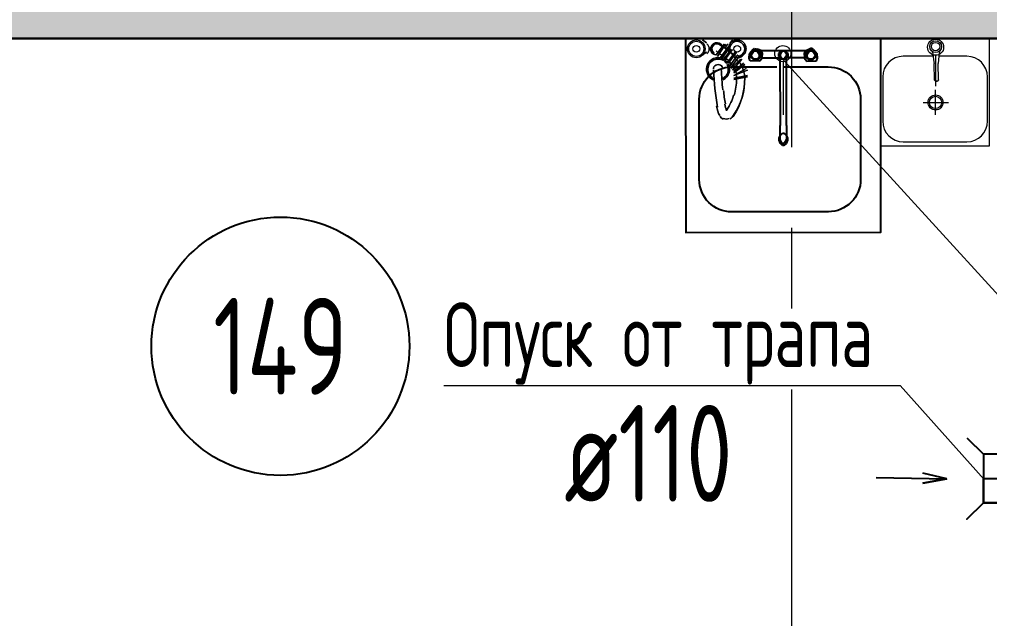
# Model space of a CAD drawing. Header units: millimetres. Extents: x -8689834 to 9419935, y -117443 to 166298.
# Drawn here: x -217628 to -214620, y 107653 to 109509 of the extents above; entities that cross this region are included whole.
import ezdxf
from ezdxf import colors
from ezdxf.entities.mleader import LeaderData, LeaderLine
from ezdxf.enums import TextEntityAlignment as Align
from ezdxf.math import Vec2, Vec3

# ---------------------------------------------------------------- set-up
doc = ezdxf.new("R2010")
doc.units = ezdxf.units.MM
doc.header["$MEASUREMENT"] = 0
doc.linetypes.add('CENTER', pattern=[2, 1.25, -0.25, 0.25, -0.25])
doc.layers.get('0').update_dxf_attribs({"color": 250, "lineweight": 9})
doc.layers.add('АР_Кровля дорожки', color=245, linetype='Continuous')
doc.layers.add('ТХ_ВК_трапы', color=5, linetype='Continuous')
for name, color, linetype, lineweight in [('АР_Маркер экспликации', 239, 'Continuous', 13), ('АР_Номер помещения', 1, 'Continuous', 25), ('АР_Оси', 195, 'Continuous', 9), ('АР_Отметки', 250, 'Continuous', 15), ('АР_Перегородки газоблок', 165, 'Continuous', 30), ('АР_Перегородки газоблок_Штрих', 165, 'Continuous', 5), ('АР_Помещения_площадь', 19, 'Continuous', 9), ('ВК_канализация', 32, 'Continuous', 15), ('ТХ_пищеблок', 30, 'Continuous', 20)]:
    doc.layers.add(name, color=color, linetype=linetype, lineweight=lineweight)
doc.styles.add('ISOCPEUR', font='isocpeur.ttf', dxfattribs={"width": 0.7})
doc.styles.get("Standard").update_dxf_attribs({"font": 'isocpeur.ttf', "width": 0.7})

# ---------------------------------------------------------------- blocks, each defined once
blk = doc.blocks.new('*U50')
at = {"layer": 'АР_Номер помещения', "color": 7}
blk.add_circle((3509.9, -2299.4), 400, dxfattribs=at)
at = {"layer": 'АР_Помещения_площадь', "color": 7}
blk.add_line((4051.7, -3948.3), (3629.4, -3948.3), dxfattribs=at)
at = {"color": 7, "style": 'ISOCPEUR', "width": 0.7, "flags": 1}
blk.add_attdef('КАТЕГОРИЯ', (-499.2, -2092.2), '', height=250, dxfattribs=at)
at = {"layer": 'АР_Номер помещения', "color": 7, "style": 'ISOCPEUR', "width": 0.7}
blk.add_attdef('НОМЕР_ПОМЕЩЕНИЯ', text='', height=300, dxfattribs=at).set_placement((3509.9, -2299.4), align=Align.MIDDLE_CENTER)
at = {"layer": 'АР_Помещения_площадь', "color": 7, "lineweight": 30, "width": 0.7, "flags": 104}
blk.add_attdef('ИМЯ_ПОМЕЩЕНИЯ', text='', height=100, dxfattribs=at).set_placement((157.6, 1217.1), align=Align.MIDDLE_CENTER)
at = {"layer": 'АР_Помещения_площадь', "color": 7, "style": 'ISOCPEUR', "width": 0.7}
blk.add_attdef('ПЛОЩАДЬ_ПОМЕЩЕНИЯ', text='', height=200, dxfattribs=at).set_placement((4056.6, -3701.8), align=Align.MIDDLE_RIGHT)
blk = doc.blocks.new('_DotSmall')
at = {"color": 0, "linetype": 'ByBlock', "const_width": 0.5}
blk.add_lwpolyline([(-0.0625, 0, 1), (0.0625, 0, 1)], format="xyb", close=True, dxfattribs=at)
blk = doc.blocks.new('Трапы с разуклонкой')
at = {"layer": 'ТХ_ВК_трапы'}
blk.add_lwpolyline([(364930.9, 183328), (364980.7, 183277.7), (364980.7, 183127.7), (364930.9, 183078), (364980.7, 183127.7), (365129.9, 183127.7), (365180.9, 183076.7), (365129.9, 183127.7), (365055.3, 183127.7), (365055.3, 183277.7), (364980.7, 183277.7), (365129.9, 183277.7), (365178.9, 183326.7), (365129.9, 183277.7), (365129.9, 183127.7), (365129.9, 183202.7), (364980.7, 183202.7)], dxfattribs=at)
blk.add_lwpolyline([(364930.9, 183328), (364980.7, 183277.7), (364980.7, 183127.7), (364930.9, 183078), (364980.7, 183127.7), (365129.9, 183127.7), (365180.9, 183076.7), (365129.9, 183127.7), (365055.3, 183127.7), (365055.3, 183277.7), (364980.7, 183277.7), (365129.9, 183277.7), (365178.9, 183326.7), (365129.9, 183277.7), (365129.9, 183127.7), (365129.9, 183202.7), (364980.7, 183202.7)], dxfattribs=at)
blk = doc.blocks.new('A$C985b353d')
at = {"layer": 'ТХ_ВК_трапы', "ltscale": 100}
for p, q in [((6.4, 408.7), (2.2, 189.2)), ((2.2, 189.2), (-11.2, 263.5)), ((-11.2, 263.5), (2.2, 189.2)), ((2.2, 189.2), (19.8, 264.3)), ((-407.4, 3.3), (-187.9, -0.9)), ((-187.9, -0.9), (-263, 16.7)), ((192.3, -0.9), (267.4, 16.7)), ((411.8, 3.3), (192.3, -0.9)), ((-187.9, -0.9), (-262.2, -14.3)), ((-262.2, -14.3), (-187.9, -0.9)), ((192.3, -0.9), (266.6, -14.3)), ((266.6, -14.3), (192.3, -0.9)), ((9.7, -190.8), (-3.8, -265.2)), ((-3.8, -265.2), (9.7, -190.8)), ((13.8, -410.3), (9.7, -190.8)), ((9.7, -190.8), (27.3, -265.9))]:
    blk.add_line(p, q, dxfattribs=at)
blk = doc.blocks.new('Подложка')
at = {"layer": 'АР_Перегородки газоблок_Штрих', "ltscale": 100}
h = blk.add_hatch(dxfattribs=at)
h.set_pattern_fill('AR-CONC', scale=30)
h.set_pattern_definition([(50, (0, 0), (215.17805, -18.82564), [22.5, -247.5]), (355, (0, 0), (-41.6254, 225.65764), [18, -198]), (100.45144, (17.93, -1.57), (173.55265, 206.832), [19.12206, -210.34263]), (46.1842, (0, 60), (320.1724, -49.65578), [33.75, -371.25]), (96.63564, (26.68, 55.86), (280.3986, 292.2356), [28.6831, -315.51413]), (351.18416, (0, 60), (280.3986, 292.2356), [27, -297]), (21, (30, 45), (179.07212, -120.78567), [22.5, -247.5]), (326, (30, 45), (72.9946, 217.54501), [18, -198]), (71.45144, (44.92, 34.93), (252.06671, 96.75935), [19.12206, -210.34263]), (37.5, (0, 0), (3.647957, 99.868156), [0, -195.6, 0, -201, 0, -198.75]), (7.5, (0, 0), (78.92086, 118.323514), [0, -114.6, 0, -191.1, 0, -75.75]), (327.5, (-66.9, 0), (160.14673, -6.766462), [0, -75, 0, -234, 0, -310.5]), (317.5, (-96.9, 0), (174.95585, 30.031495), [0, -97.5, 0, -155.4, 0, -220.5])])
h.paths.add_polyline_path([(-212033.92, 110768.73), (-212153.92, 110768.73), (-212153.92, 109570.58), (-217983.92, 109570.58), (-217983.92, 109450.58), (-212153.92, 109450.58), (-212153.92, 108165.99), (-212033.92, 108165.99)])
at = {"layer": 'АР_Оси', "color": 7, "linetype": 'CENTER', "ltscale": 1000}
blk.add_line((-215233.92, 134363.15), (-215233.92, 78630.8), dxfattribs=at)
at = {"layer": 'АР_Перегородки газоблок', "color": 7, "ltscale": 100}
blk.add_lwpolyline([(-217983.92, 109450.58), (-212153.92, 109450.58)], dxfattribs=at)
at = {"layer": 'ТХ_пищеблок', "color": 7}
for p, q in [((-214957.5, 109450.05), (-214957.5, 109118.05)), ((-214620.5, 109450.05), (-214957.5, 109450.05)), ((-214620.5, 109118.05), (-214620.5, 109450.05)), ((-214794.91, 109395.05), (-214887.5, 109395.05)), ((-214799.05, 109411.05), (-214797.52, 109407.74)), ((-214799.05, 109411.05), (-214797.52, 109407.74)), ((-214797.55, 109407.88), (-214796.09, 109402.01)), ((-214796.09, 109402.01), (-214794.74, 109394.07)), ((-214794.75, 109394.14), (-214793.45, 109383.82)), ((-214793.45, 109383.82), (-214792.24, 109372.47)), ((-214778.76, 109384.24), (-214779.32, 109372.83)), ((-214777.77, 109395.23), (-214778.76, 109384.24)), ((-214690.5, 109395.05), (-214777.79, 109395.05)), ((-214776.88, 109403.17), (-214777.78, 109395.16)), ((-214775.76, 109409.11), (-214776.88, 109403.17)), ((-214774.45, 109412.36), (-214775.78, 109408.97)), ((-214792.12, 109371.47), (-214792.24, 109372.46)), ((-214792.12, 109371.47), (-214792.24, 109372.46)), ((-214792.1, 109371.41), (-214792.12, 109371.47)), ((-214790.69, 109322.08), (-214792.12, 109371.47)), ((-214777.99, 109322.45), (-214779.32, 109372.83)), ((-214777.99, 109322.45), (-214779.32, 109372.83)), ((-214951.5, 109331.05), (-214951.5, 109194.05)), ((-214626.5, 109194.05), (-214626.5, 109331.05)), ((-214790.38, 109321.13), (-214790.69, 109322.08)), ((-214790.38, 109321.13), (-214790.69, 109322.08)), ((-214789.88, 109320.24), (-214790.38, 109321.13)), ((-214789.88, 109320.24), (-214790.38, 109321.13)), ((-214789.18, 109319.4), (-214789.88, 109320.24)), ((-214788.37, 109318.72), (-214789.18, 109319.4)), ((-214788.37, 109318.72), (-214789.18, 109319.4)), ((-214787.44, 109318.18), (-214788.37, 109318.72)), ((-214787.44, 109318.18), (-214788.37, 109318.72)), ((-214786.39, 109317.78), (-214787.44, 109318.18)), ((-214786.39, 109317.78), (-214787.44, 109318.18)), ((-214786.28, 109317.74), (-214786.83, 109318.06)), ((-214785.5, 109317.44), (-214786.28, 109317.74)), ((-214784.93, 109317.52), (-214786.01, 109317.74)), ((-214784.93, 109317.52), (-214786.01, 109317.74)), ((-214784.67, 109317.27), (-214785.5, 109317.44)), ((-214783.82, 109317.47), (-214784.93, 109317.52)), ((-214783.82, 109317.47), (-214784.93, 109317.52)), ((-214783.82, 109317.23), (-214784.67, 109317.27)), ((-214782.72, 109317.58), (-214783.82, 109317.47)), ((-214782.72, 109317.58), (-214783.82, 109317.47)), ((-214782.97, 109317.32), (-214783.82, 109317.23)), ((-214782.15, 109317.54), (-214782.97, 109317.32)), ((-214781.66, 109317.87), (-214782.72, 109317.58)), ((-214781.66, 109317.87), (-214782.72, 109317.58)), ((-214781.38, 109317.88), (-214782.15, 109317.54)), ((-214781.02, 109318.36), (-214782.04, 109317.9)), ((-214781.02, 109318.36), (-214782.04, 109317.9)), ((-214780.85, 109318.23), (-214781.38, 109317.88)), ((-214780.12, 109318.96), (-214781.02, 109318.36)), ((-214780.12, 109318.96), (-214781.02, 109318.36)), ((-214779.35, 109319.68), (-214780.12, 109318.96)), ((-214779.35, 109319.68), (-214780.12, 109318.96)), ((-214778.7, 109320.56), (-214779.35, 109319.68)), ((-214778.25, 109321.47), (-214778.7, 109320.56)), ((-214777.99, 109322.45), (-214778.25, 109321.47)), ((-214777.99, 109322.45), (-214778.25, 109321.47)), ((-214787.44, 109213.18), (-214787.52, 109291.49)), ((-214826.17, 109251.96), (-214747.85, 109252.04)), ((-214957.5, 109118.05), (-214620.5, 109118.05)), ((-214887.5, 109130.05), (-214690.5, 109130.05))]:
    blk.add_line(p, q, dxfattribs=at)
at = {"layer": 'ТХ_пищеблок', "color": 7, "linetype": 'ByBlock', "lineweight": -2, "ltscale": 100}
for p, q in [((-215350.05, 109413.53), (-215365.96, 109389.47)), ((-215350.05, 109413.53), (-215365.96, 109389.47)), ((-215354.06, 109415.51), (-215365.01, 109402.47)), ((-215354.06, 109415.51), (-215365.01, 109402.47)), ((-215354.06, 109415.51), (-215349.07, 109419.53)), ((-215354.06, 109415.51), (-215349.07, 109419.53)), ((-215354.06, 109415.51), (-215352.04, 109412.52)), ((-215354.06, 109415.51), (-215352.04, 109412.52)), ((-215352.04, 109412.52), (-215350.05, 109413.53)), ((-215352.04, 109412.52), (-215350.05, 109413.53)), ((-215343.05, 109414.55), (-215350.05, 109413.53)), ((-215343.05, 109414.55), (-215350.05, 109413.53)), ((-215349.07, 109419.53), (-215340.06, 109416.56)), ((-215349.07, 109419.53), (-215340.06, 109416.56)), ((-215343.05, 109414.55), (-215342.04, 109412.55)), ((-215343.05, 109414.55), (-215342.04, 109412.55)), ((-215329.04, 109412.6), (-215340.06, 109416.56)), ((-215329.04, 109412.6), (-215340.06, 109416.56)), ((-215190.9, 109412.72), (-215179.9, 109416.7)), ((-215190.9, 109412.72), (-215179.9, 109416.7)), ((-215170.89, 109419.69), (-215179.9, 109416.7)), ((-215170.89, 109419.69), (-215179.9, 109416.7)), ((-215176.9, 109414.7), (-215177.9, 109412.7)), ((-215176.9, 109414.7), (-215177.9, 109412.7)), ((-215176.9, 109414.7), (-215169.9, 109413.68)), ((-215176.9, 109414.7), (-215169.9, 109413.68)), ((-215165.9, 109415.68), (-215170.89, 109419.69)), ((-215165.9, 109415.68), (-215170.89, 109419.69)), ((-215169.9, 109413.68), (-215153.95, 109389.65)), ((-215167.9, 109412.68), (-215169.9, 109413.68)), ((-215169.9, 109413.68), (-215153.95, 109389.65)), ((-215167.9, 109412.68), (-215169.9, 109413.68)), ((-215165.9, 109415.68), (-215167.9, 109412.68)), ((-215165.9, 109415.68), (-215167.9, 109412.68)), ((-215165.9, 109415.68), (-215154.92, 109402.66)), ((-215165.9, 109415.68), (-215154.92, 109402.66)), ((-215365.96, 109389.47), (-215365.01, 109402.47)), ((-215362.93, 109380.48), (-215365.96, 109389.47)), ((-215362.93, 109380.48), (-215365.96, 109389.47)), ((-215361.01, 109403.49), (-215351.04, 109412.52)), ((-215361.01, 109403.49), (-215351.04, 109412.52)), ((-215361.01, 109403.49), (-215360.98, 109393.49)), ((-215361.01, 109403.49), (-215360.98, 109393.49)), ((-215350.94, 109383.52), (-215360.98, 109393.49)), ((-215350.94, 109383.52), (-215360.98, 109393.49)), ((-215351.04, 109412.52), (-215339.04, 109412.56)), ((-215351.04, 109412.52), (-215339.04, 109412.56)), ((-215338.94, 109383.56), (-215350.94, 109383.52)), ((-215338.94, 109383.56), (-215350.94, 109383.52)), ((-215327.97, 109392.6), (-215342.04, 109412.55)), ((-215342.04, 109412.55), (-215331.04, 109410.59)), ((-215327.97, 109392.6), (-215342.04, 109412.55)), ((-215342.04, 109412.55), (-215331.04, 109410.59)), ((-215339.04, 109412.56), (-215329.01, 109403.6)), ((-215339.04, 109412.56), (-215329.01, 109403.6)), ((-215328.98, 109393.6), (-215338.94, 109383.56)), ((-215328.98, 109393.6), (-215338.94, 109383.56)), ((-215324.96, 109389.62), (-215332.93, 109379.59)), ((-215324.96, 109389.62), (-215332.93, 109379.59)), ((-215331.04, 109410.59), (-215326, 109401.61)), ((-215331.04, 109410.59), (-215326, 109401.61)), ((-215329.04, 109412.6), (-215190.9, 109412.72)), ((-215329.04, 109412.6), (-215325.01, 109403.62)), ((-215329.04, 109412.6), (-215325.01, 109403.62)), ((-215329.01, 109403.6), (-215328.98, 109393.6)), ((-215329.01, 109403.6), (-215328.98, 109393.6)), ((-215326, 109401.61), (-215327.97, 109392.6)), ((-215326, 109401.61), (-215327.97, 109392.6)), ((-215327.97, 109392.6), (-215324.96, 109389.62)), ((-215327.97, 109392.6), (-215324.96, 109389.62)), ((-215325.01, 109403.62), (-215325.97, 109392.61)), ((-215325.01, 109403.62), (-215325.97, 109392.61)), ((-215324.96, 109389.62), (-215325.97, 109392.61)), ((-215324.96, 109389.62), (-215325.97, 109392.61)), ((-215325.07, 109389.94), (-215269.95, 109389.99)), ((-215274.92, 109403.88), (-215274.94, 109393.88)), ((-215274.92, 109403.88), (-215274.94, 109393.88)), ((-215274.94, 109393.88), (-215265.95, 109386.86)), ((-215274.94, 109393.88), (-215265.95, 109386.86)), ((-215265.91, 109410.86), (-215274.92, 109403.88)), ((-215265.91, 109410.86), (-215274.92, 109403.88)), ((-215271.92, 109404.87), (-215271.94, 109393.87)), ((-215271.92, 109404.87), (-215271.94, 109393.87)), ((-215271.94, 109393.87), (-215264.95, 109386.86)), ((-215271.94, 109393.87), (-215264.95, 109386.86)), ((-215264.9, 109411.86), (-215271.92, 109404.87)), ((-215264.9, 109411.86), (-215271.92, 109404.87)), ((-215269.95, 109389.99), (-215269.77, 109180.95)), ((-215262.9, 109411.86), (-215269.92, 109401.87)), ((-215262.9, 109411.86), (-215269.92, 109401.87)), ((-215269.92, 109401.87), (-215269.92, 109396.04)), ((-215269.92, 109396.04), (-215262.88, 109386.86)), ((-215265.95, 109386.86), (-215253.95, 109386.84)), ((-215265.95, 109386.86), (-215253.95, 109386.84)), ((-215253.91, 109410.84), (-215265.91, 109410.86)), ((-215253.91, 109410.84), (-215265.91, 109410.86)), ((-215254.9, 109411.84), (-215264.9, 109411.86)), ((-215254.9, 109411.84), (-215264.9, 109411.86)), ((-215249.92, 109401.83), (-215256.9, 109411.84)), ((-215249.92, 109401.83), (-215256.9, 109411.84)), ((-215249.86, 109396.05), (-215256.88, 109386.86)), ((-215254.95, 109386.84), (-215247.94, 109393.83)), ((-215254.95, 109386.84), (-215247.94, 109393.83)), ((-215247.92, 109404.83), (-215254.9, 109411.84)), ((-215247.92, 109404.83), (-215254.9, 109411.84)), ((-215253.95, 109386.84), (-215244.94, 109393.82)), ((-215253.95, 109386.84), (-215244.94, 109393.82)), ((-215244.92, 109403.82), (-215253.91, 109410.84)), ((-215244.92, 109403.82), (-215253.91, 109410.84)), ((-215194.84, 109390.05), (-215249.95, 109390)), ((-215249.77, 109180.97), (-215249.95, 109389.94)), ((-215249.87, 109401.89), (-215249.86, 109396.05)), ((-215247.94, 109393.83), (-215247.92, 109404.83)), ((-215247.94, 109393.83), (-215247.92, 109404.83)), ((-215244.94, 109393.82), (-215244.92, 109403.82)), ((-215244.94, 109393.82), (-215244.92, 109403.82)), ((-215194.95, 109389.73), (-215193.94, 109392.73)), ((-215194.95, 109389.73), (-215193.94, 109392.73)), ((-215191.94, 109392.72), (-215194.95, 109389.73)), ((-215191.94, 109392.72), (-215194.95, 109389.73)), ((-215194.95, 109389.73), (-215186.96, 109379.72)), ((-215194.95, 109389.73), (-215186.96, 109379.72)), ((-215190.9, 109412.72), (-215194.92, 109403.73)), ((-215190.9, 109412.72), (-215194.92, 109403.73)), ((-215194.92, 109403.73), (-215193.94, 109392.73)), ((-215194.92, 109403.73), (-215193.94, 109392.73)), ((-215188.91, 109410.72), (-215193.92, 109401.73)), ((-215188.91, 109410.72), (-215193.92, 109401.73)), ((-215193.92, 109401.73), (-215191.94, 109392.72)), ((-215193.92, 109401.73), (-215191.94, 109392.72)), ((-215191.94, 109392.72), (-215177.9, 109412.7)), ((-215191.94, 109392.72), (-215177.9, 109412.7)), ((-215190.92, 109403.72), (-215190.94, 109393.72)), ((-215190.92, 109403.72), (-215190.94, 109393.72)), ((-215190.94, 109393.72), (-215180.96, 109383.7)), ((-215190.94, 109393.72), (-215180.96, 109383.7)), ((-215180.9, 109412.7), (-215190.92, 109403.72)), ((-215180.9, 109412.7), (-215190.92, 109403.72)), ((-215177.9, 109412.7), (-215188.91, 109410.72)), ((-215177.9, 109412.7), (-215188.91, 109410.72)), ((-215180.96, 109383.7), (-215168.96, 109383.68)), ((-215180.96, 109383.7), (-215168.96, 109383.68)), ((-215168.9, 109412.68), (-215180.9, 109412.7)), ((-215168.9, 109412.68), (-215180.9, 109412.7)), ((-215168.96, 109383.68), (-215158.94, 109393.66)), ((-215168.96, 109383.68), (-215158.94, 109393.66)), ((-215158.92, 109403.66), (-215168.9, 109412.68)), ((-215158.92, 109403.66), (-215168.9, 109412.68)), ((-215158.92, 109403.66), (-215158.94, 109393.66)), ((-215158.92, 109403.66), (-215158.94, 109393.66)), ((-215156.96, 109380.66), (-215153.95, 109389.65)), ((-215156.96, 109380.66), (-215153.95, 109389.65)), ((-215153.95, 109389.65), (-215154.92, 109402.66)), ((-215332.93, 109379.59), (-215362.93, 109380.48)), ((-215332.93, 109379.59), (-215362.93, 109380.48)), ((-215186.96, 109379.72), (-215156.96, 109380.66)), ((-215186.96, 109379.72), (-215156.96, 109380.66)), ((-215269.73, 109136.95), (-215269.77, 109180.95)), ((-215249.77, 109180.97), (-215249.73, 109136.97)), ((-215272.73, 109140.95), (-215268.74, 109150.95)), ((-215268.74, 109150.95), (-215261.75, 109156.96)), ((-215261.75, 109156.96), (-215257.75, 109156.96)), ((-215257.75, 109156.96), (-215250.74, 109150.97)), ((-215250.74, 109150.97), (-215246.73, 109140.97)), ((-215272.73, 109134.95), (-215272.73, 109140.95)), ((-215268.72, 109124.95), (-215272.73, 109134.95)), ((-215262.72, 109124.95), (-215269.73, 109136.95)), ((-215261.72, 109118.96), (-215268.72, 109124.95)), ((-215256.72, 109124.96), (-215262.72, 109124.95)), ((-215257.72, 109118.96), (-215261.72, 109118.96)), ((-215250.72, 109124.97), (-215257.72, 109118.96)), ((-215249.73, 109136.97), (-215256.72, 109124.96)), ((-215246.73, 109134.97), (-215250.72, 109124.97)), ((-215246.73, 109140.97), (-215246.73, 109134.97))]:
    blk.add_line(p, q, dxfattribs=at)
blk.add_lwpolyline([(-214957.5, 109450.05), (-215562.5, 109449.52), (-215561.97, 108849.52), (-214956.97, 108850.05), (-214957.5, 109450.05)], dxfattribs=at)
at = {"layer": 'ТХ_пищеблок', "color": 7, "lineweight": 0}
for points in [[(-215497.77, 109437.13), (-215510.46, 109445.59)], [(-215425.84, 109437.13), (-215417.38, 109445.59)], [(-215442.77, 109432.9), (-215468.15, 109399.05)], [(-215463.92, 109394.82), (-215438.53, 109432.9)], [(-215430.07, 109424.43), (-215455.46, 109390.58)], [(-215451.23, 109386.35), (-215425.84, 109424.43)], [(-215421.61, 109415.97), (-215447, 109382.12)], [(-215442.77, 109382.12), (-215417.38, 109415.97)], [(-215497.77, 109407.51), (-215510.46, 109399.05)], [(-215459.69, 109403.28), (-215468.15, 109411.74), (-215459.69, 109403.28), (-215451.23, 109399.05)], [(-215438.53, 109390.58), (-215447, 109394.82)], [(-215430.07, 109382.12), (-215434.3, 109386.35), (-215438.53, 109386.35), (-215434.3, 109386.35)], [(-215408.92, 109407.51), (-215434.3, 109373.66)], [(-215430.07, 109373.66), (-215404.68, 109407.51)], [(-215400.45, 109399.05), (-215425.84, 109365.2)], [(-215421.61, 109360.97), (-215396.22, 109394.82)], [(-215391.99, 109386.35), (-215421.61, 109356.73)], [(-215417.38, 109352.5), (-215387.76, 109386.35)], [(-215421.61, 109373.66), (-215425.84, 109373.66), (-215425.84, 109377.89), (-215425.84, 109373.66)], [(-215408.92, 109352.5), (-215408.92, 109356.73), (-215413.15, 109360.97), (-215417.38, 109365.2), (-215417.38, 109369.43), (-215417.38, 109365.2), (-215413.15, 109360.97), (-215408.92, 109356.73)], [(-215383.53, 109373.66), (-215413.15, 109348.27)], [(-215413.15, 109344.04), (-215379.3, 109369.43)], [(-215413.15, 109335.58), (-215370.83, 109352.5), (-215413.15, 109335.58), (-215375.07, 109356.73)], [(-215370.83, 109335.58), (-215413.15, 109327.12)], [(-215413.15, 109322.89), (-215370.83, 109331.35)], [(-215404.68, 109339.81), (-215404.68, 109344.04), (-215408.92, 109348.27), (-215404.68, 109344.04)], [(-215404.68, 109331.35), (-215404.68, 109335.58)]]:
    blk.add_lwpolyline(points, close=True, dxfattribs=at)
for points in [[(-215403.72, 109390.61, 3.3495143), (-215428.23, 109408.18, -3.3495143)], [(-215497, 109402.8, 0.5029621), (-215497, 109433.37, -0.5029621)], [(-215449.15, 109426.89, 1.6395732), (-215468.68, 109399.22, -1.6395732)], [(-215448.24, 109424.85, 1.8791485), (-215466.45, 109399.06, -1.8791485)], [(-215447.1, 109420.08, 0.0399114), (-215447.65, 109423.05, -0.0399114)], [(-215430.85, 109433.37, 0.2326026), (-215438.53, 109418.43, -0.2326026)], [(-215426.27, 109409.93, 0.0068783), (-215433.97, 109415.66, -0.0068783)], [(-215400.01, 109394.96, 2.5734002), (-215425.39, 109413.5, -2.5734002)], [(-215455.83, 109390.08, 0.9218437), (-215473.44, 109320.6, -0.9218437)], [(-215444.94, 109381.5, 1.1087074), (-215472.82, 109324.84, -1.1087074)], [(-215442.59, 109385.02, 0.0714966), (-215451.95, 109389.21, -0.0714966)], [(-215423.94, 109408.87, 0.1115713), (-215417.91, 109400.59, -0.1115713)], [(-215415.84, 109401.62, 0.0068665), (-215423.27, 109407.59, -0.0068665)], [(-215408.64, 109389.02, 0.0200707), (-215415.8, 109396.09, -0.0200707)], [(-215414.81, 109398.3, 0.1211221), (-215404.25, 109394.88, -0.1211221)], [(-215399.52, 109378.05, 0.0210487), (-215406.11, 109386.22, -0.0210487)], [(-215447, 109354.62, 1.0000493), (-215476.61, 109354.62, -1.0000493)], [(-215452.21, 109354.62, 0.0085311), (-215447.36, 109291.01, -0.0085311)], [(-215446.97, 109326.56, 0.4137794), (-215433.73, 109369.41, -0.4137794)], [(-215445.76, 109322.43, 0.4231027), (-215430.12, 109371.6, -0.4231027)], [(-215435.46, 109372.31, 0.0758007), (-215441.92, 109379.35, -0.0758007)], [(-215432.38, 109375.29, 0.0712357), (-215439.37, 109382.73, -0.0712357)], [(-215389.34, 109366.55, 0.0304455), (-215394.93, 109375.99, -0.0304455)], [(-215382.77, 109349.89, 0.0388219), (-215387.64, 109363.06, -0.0388219)], [(-215475.75, 109352.1, 0.0301525), (-215463.94, 109237.7, -0.0301525)], [(-215412.24, 109274.04, 0.0734966), (-215404.68, 109324.81, -0.0734966)], [(-215379.46, 109330.5, 0.0437078), (-215381.8, 109346.18, -0.0437078)], [(-215444.98, 109289.35, 0.021688), (-215439.34, 109247.66, -0.021688)], [(-215434.69, 109229.48, 0.0865616), (-215413.75, 109275.06, -0.0865616)], [(-215466.63, 109239.99, 0.0767929), (-215456.86, 109211.28, -0.0767929)], [(-215441.15, 109246.77, 0.0486418), (-215435.39, 109225.77, -0.0486418)], [(-215456.15, 109209.95, 0.1284458), (-215446.49, 109199.96, -0.1284458)], [(-215445.82, 109202.67, 0.2632025), (-215427.08, 109202.63, -0.2632025)]]:
    blk.add_lwpolyline(points, format="xyb", close=True, dxfattribs=at)
for points in [[(-215456.65, 109430.81, -0.0163587), (-215437.03, 109417.86, 0.0163587), (-215458, 109430.53, 1.0001093), (-215474.07, 109405.65, -1.0001093), (-215456.65, 109430.81)], [(-215413.07, 109211.58, -0.0984024), (-215424.89, 109201.27, 0.0984024), (-215413.62, 109212.67, 0.1538852), (-215379.33, 109328.54, -0.1538852), (-215413.07, 109211.58)]]:
    blk.add_lwpolyline(points, format="xyb", dxfattribs=at)
for points in [[(-215438.53, 109432.9), (-215438.53, 109432.9)], [(-215438.53, 109432.9), (-215438.53, 109432.9)], [(-215430.07, 109424.43), (-215430.07, 109424.43)], [(-215430.07, 109424.43), (-215430.07, 109424.43)], [(-215417.38, 109415.97), (-215417.38, 109415.97)], [(-215417.38, 109415.97), (-215417.38, 109415.97)], [(-215463.92, 109399.05), (-215463.92, 109399.05)], [(-215463.92, 109399.05), (-215463.92, 109399.05)], [(-215455.46, 109390.58), (-215455.46, 109390.58)], [(-215455.46, 109390.58), (-215455.46, 109390.58)], [(-215408.92, 109407.51), (-215408.92, 109407.51)], [(-215408.92, 109407.51), (-215408.92, 109407.51)], [(-215396.22, 109399.05), (-215396.22, 109399.05)], [(-215396.22, 109399.05), (-215396.22, 109399.05)], [(-215387.76, 109386.35), (-215387.76, 109386.35)], [(-215387.76, 109386.35), (-215387.76, 109386.35)], [(-215442.77, 109382.12), (-215442.77, 109382.12)], [(-215442.77, 109382.12), (-215442.77, 109382.12)], [(-215434.3, 109373.66), (-215434.3, 109373.66)], [(-215434.3, 109373.66), (-215434.3, 109373.66)], [(-215425.84, 109365.2), (-215425.84, 109365.2)], [(-215425.84, 109365.2), (-215425.84, 109365.2)], [(-215417.38, 109356.73), (-215417.38, 109356.73)], [(-215417.38, 109356.73), (-215417.38, 109356.73)], [(-215379.3, 109373.66), (-215379.3, 109373.66)], [(-215379.3, 109373.66), (-215379.3, 109373.66)], [(-215413.15, 109344.04), (-215413.15, 109344.04)], [(-215413.15, 109344.04), (-215413.15, 109344.04)], [(-215413.15, 109335.58), (-215413.15, 109335.58)], [(-215413.15, 109335.58), (-215413.15, 109335.58)], [(-215413.15, 109327.12), (-215413.15, 109327.12)], [(-215413.15, 109327.12), (-215413.15, 109327.12)], [(-215375.07, 109352.5), (-215375.07, 109352.5)], [(-215375.07, 109352.5), (-215375.07, 109352.5)], [(-215370.83, 109331.35), (-215370.83, 109331.35)], [(-215370.83, 109331.35), (-215370.83, 109331.35)]]:
    blk.add_lwpolyline(points, dxfattribs=at)
at = {"layer": 'ТХ_пищеблок', "color": 7, "linetype": 'ByBlock', "lineweight": -2, "ltscale": 100}
blk.add_lwpolyline([(-215259.42, 109362.05), (-215120.22, 109362.18, -0.4142136), (-215020.14, 109262.26), (-215019.92, 109013.45, -0.4142136), (-215119.83, 108913.36), (-215420.08, 108913.09, -0.4142136), (-215520.17, 109013.01), (-215520.39, 109261.82, -0.4142136), (-215420.48, 109361.91), (-215279.42, 109362.04)], format="xyb", dxfattribs=at)
at = {"layer": 'ТХ_пищеблок', "color": 7, "lineweight": 0}
for centre, radius in [((-215529.5, 109418.09), 27.5), ((-215529.5, 109418.09), 27.5), ((-215529.51, 109418.09), 23.27), ((-215529.51, 109418.09), 23.27), ((-215529.5, 109418.08), 10.58), ((-215529.5, 109418.08), 10.58), ((-215402.57, 109418.08), 10.58), ((-215402.57, 109418.08), 10.58)]:
    blk.add_circle(centre, radius, dxfattribs=at)
at = {"layer": 'ТХ_пищеблок', "color": 7}
for radius in [18.25, 13]:
    blk.add_circle((-214787.5, 109425.05), radius, dxfattribs=at)
at = {"layer": 'ТХ_пищеблок', "color": 7, "linetype": 'ByBlock', "lineweight": -2, "ltscale": 100}
for centre in [(-215346, 109399.04), (-215346, 109399.04), (-215173.93, 109399.19), (-215173.93, 109399.19)]:
    blk.add_circle(centre, 13, dxfattribs=at)
at = {"layer": 'ТХ_пищеблок', "color": 7}
for centre, start, end in [((-214887.5, 109331.05), 90, 180), ((-214690.5, 109331.05), 0, 90), ((-214887.5, 109194.05), 180, 270), ((-214690.5, 109194.05), 270, 0)]:
    blk.add_arc(centre, 64, start, end, dxfattribs=at)
for major_axis in [(-16.45, 16.45), (-13.47, 13.47)]:
    blk.add_ellipse((-214787.48, 109252), major_axis=major_axis, ratio=1, start_param=4.712389, end_param=10.9955743, dxfattribs=at)
at = {"layer": 'АР_Маркер экспликации', "color": 7}
ref = blk.add_blockref('*U50', (-220328.86, 110796.09), dxfattribs=at)
ref.add_attrib('НОМЕР_ПОМЕЩЕНИЯ', '149', dxfattribs={"layer": 'АР_Номер помещения', "color": 7, "height": 300, "style": 'ISOCPEUR', "width": 0.7}).set_placement((-216818.92, 108496.64), align=Align.MIDDLE_CENTER)
ref.add_attrib('ПЛОЩАДЬ_ПОМЕЩЕНИЯ', '15.16', dxfattribs={"layer": 'АР_Помещения_площадь', "color": 7, "height": 200, "style": 'ISOCPEUR', "width": 0.7}).set_placement((-216272.24, 107094.32), align=Align.MIDDLE_RIGHT)
at = {"layer": 'АР_Отметки', "color": 7}
ml = blk.add_multileader_mtext('Standard', dxfattribs=at)
ml.set_content('{\\W0.8;-2,730}', color=7, style='ISOCPEUR')
ml.set_leader_properties(color=256, linetype='Continuous', lineweight=-1)
ml.set_arrow_properties(name='DOTSMALL')
ml.build(insert=Vec2(0, 0))
ml.multileader.update_dxf_attribs({"has_text_frame": 1, "text_left_attachment_type": 4, "text_right_attachment_type": 4, "dogleg_length": 100, "arrow_head_size": 180})
ctx = ml.context
ctx.base_point, ctx.char_height, ctx.arrow_head_size, ctx.landing_gap_size, ctx.plane_origin = Vec3(-314791.32, 121809.02, 0), 250, 180, 50, Vec3(-319449.83, 117956.71, 0)
ctx.left_attachment, ctx.right_attachment = 4, 4
notes = []
notes.append((ctx, [(0, (0, 0, 0), (0, 0), (1, 0), 1, [])]))
ctx.mtext.insert, ctx.mtext.width, ctx.mtext.defined_height, ctx.mtext.line_spacing_style, ctx.mtext.flow_direction = Vec3(-314741.32, 122142.35, 0), 769.989, 343.89, 2, 5
ml = blk.add_multileader_mtext('Standard', dxfattribs=at)
ml.set_content('{\\W0.8;-2,430}', color=7, style='ISOCPEUR')
ml.set_leader_properties(color=256, linetype='Continuous', lineweight=-1)
ml.set_arrow_properties(name='DOTSMALL')
ml.build(insert=Vec2(0, 0))
ml.multileader.update_dxf_attribs({"has_text_frame": 1, "text_left_attachment_type": 4, "text_right_attachment_type": 4, "dogleg_length": 100, "arrow_head_size": 180})
ctx = ml.context
ctx.base_point, ctx.char_height, ctx.arrow_head_size, ctx.landing_gap_size, ctx.plane_origin = Vec3(-301002.25, 120038.58), 250, 180, 50, Vec3(-299949.55, 118383.41)
ctx.left_attachment, ctx.right_attachment = 4, 4
notes.append((ctx, [(0, (0, 0, 0), (0, 0), (1, 0), 1, [])]))
ctx.mtext.insert, ctx.mtext.width, ctx.mtext.line_spacing_style, ctx.mtext.flow_direction = Vec3(-300952.25, 120371.92), 852.697, 2, 5
ml = blk.add_multileader_mtext('Standard', dxfattribs=at)
ml.set_content('{\\W0.8;-2,430}', color=7, style='ISOCPEUR')
ml.set_leader_properties(color=256, linetype='Continuous', lineweight=-1)
ml.set_arrow_properties(name='DOTSMALL')
ml.build(insert=Vec2(0, 0))
ml.multileader.update_dxf_attribs({"has_text_frame": 1, "text_left_attachment_type": 4, "text_right_attachment_type": 4, "dogleg_length": 100, "arrow_head_size": 180})
ctx = ml.context
ctx.base_point, ctx.char_height, ctx.arrow_head_size, ctx.landing_gap_size, ctx.plane_origin = Vec3(-336711.89, 117132.66), 250, 180, 50, Vec3(-335659.19, 115477.48)
ctx.left_attachment, ctx.right_attachment = 4, 4
notes.append((ctx, [(0, (0, 0, 0), (0, 0), (1, 0), 1, [])]))
ctx.mtext.insert, ctx.mtext.width, ctx.mtext.line_spacing_style, ctx.mtext.flow_direction = Vec3(-336661.89, 117465.99), 852.697, 2, 5
for ctx, leaders in notes:
    for number, flags, end, landing, length, lines in leaders:
        leader = LeaderData()
        leader.index, (leader.has_last_leader_line, leader.has_dogleg_vector, leader.attachment_direction) = number, flags
        leader.last_leader_point, leader.dogleg_vector, leader.dogleg_length = Vec3(end), Vec3(landing), length
        for number, points, colour, breaks in lines:
            line = LeaderLine()
            line.index, line.vertices, line.color, line.breaks = number, Vec3.list(points), colors.encode_raw_color(colour), breaks
            leader.lines.append(line)
        ctx.leaders.append(leader)

msp = doc.modelspace()

# ---------------------------------------------------------------- block references
at = {"layer": 'АР_Кровля дорожки', "color": 7}
msp.add_blockref('Подложка', (0, 0), dxfattribs=at)

# ---------------------------------------------------------------- next in the draw order: linework, layer by layer
at = {"layer": 'ВК_канализация', "color": 18, "lineweight": 13, "ltscale": 500, "true_color": 0x000000, "elevation": 0}
msp.add_lwpolyline([(-215266.4, 109391.4), (-214504, 108556.4), (-212803.7, 108556.4)], dxfattribs=at)
at = {"layer": 'ВК_канализация', "color": 244, "lineweight": 13, "ltscale": 500, "true_color": 0x991b1e}
msp.add_lwpolyline([(-214787.4, 109398), (-214787.4, 109398), (-214787.4, 109302.4)], dxfattribs=at)
at = {"layer": 'ВК_канализация', "color": 30, "lineweight": 13, "ltscale": 500, "true_color": 0xf26722}
msp.add_lwpolyline([(-215259.9, 109378.3), (-215259.9, 109378.3), (-215259.9, 109214)], dxfattribs=at)
at = {"layer": 'ВК_канализация', "color": 18, "lineweight": 13, "ltscale": 500, "true_color": 0x000000}
msp.add_lwpolyline([(-216311.8, 108375.1), (-214897.8, 108375.1), (-214637.2, 108084.2)], dxfattribs=at)
at = {"layer": 'ВК_канализация', "color": 244, "lineweight": 13, "ltscale": 500, "true_color": 0x991b1e}
msp.add_circle((-214787.5, 109423), 25, dxfattribs=at)
at = {"layer": 'ВК_канализация', "color": 30, "lineweight": 13, "ltscale": 500, "true_color": 0xf26722}
msp.add_circle((-215261.1, 109403.3), 25, dxfattribs=at)

# ---------------------------------------------------------------- next in the draw order: block references
at = {"layer": 'ВК_канализация', "color": 7, "ltscale": 500}
msp.add_blockref('A$C985b353d', (-214564.5, 108087), dxfattribs=at)
at = {"layer": 'ВК_канализация', "color": 7, "lineweight": 9, "xscale": -1}
msp.add_blockref('Трапы с разуклонкой', (150490.8, -75115.7), dxfattribs=at)

# ---------------------------------------------------------------- next in the draw order: texts
at = {"layer": 'ВК_канализация', "color": 18, "ltscale": 100, "true_color": 0x000000, "attachment_point": 4, "style": 'ISOCPEUR'}
for s, insert, char_height, width in [('Опуск от трапа', (-216311.8, 108505.1), 200, 5891.51), ('\\pxi-1,l1,t1,5;ø110', (-215939.3, 108164.7), 300, 7500)]:
    msp.add_mtext(s, dxfattribs=dict(at, insert=insert, char_height=char_height, width=width))

doc.saveas('drawing.dxf')
